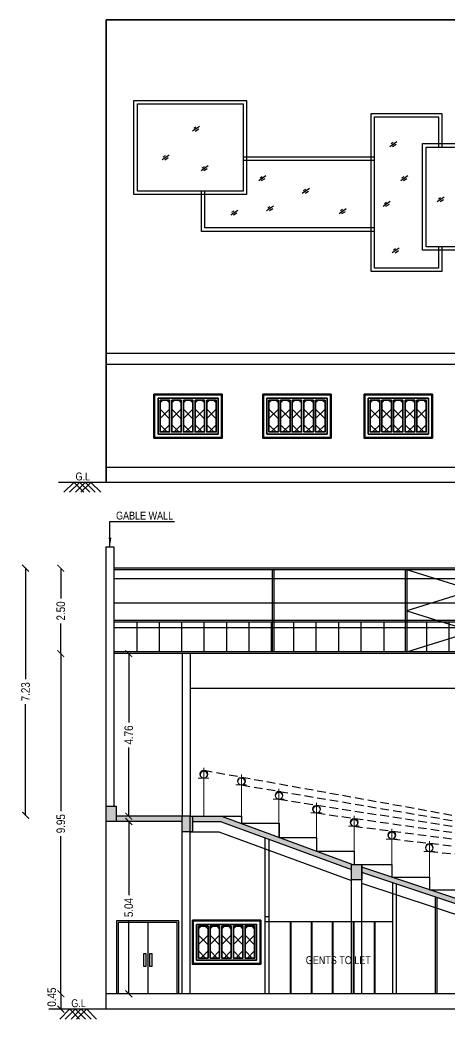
# Model space of a CAD drawing. Header units: metres. Extents: x 484 to 18344, y 10 to 2071.
# Drawn here: x 1568.04 to 1580.59, y 73.87 to 103.1 of the extents above; entities that cross this region are included whole.
import ezdxf

# ---------------------------------------------------------------- set-up
doc = ezdxf.new("R2010")
doc.units = ezdxf.units.M
doc.header["$MEASUREMENT"] = 0
doc.linetypes.add('DASHED2', pattern=[0.375, 0.25, -0.125])
doc.linetypes.add('HIDDEN', pattern=[0.375, 0.25, -0.125])
doc.layers.add('0 @ 1 (2)', color=7, linetype='Continuous')
doc.layers.add('Era - seat head', color=2, linetype='Continuous')
doc.styles.add('2', font='swissc.ttf', dxfattribs={"height": 0.23})
doc.styles.add('CODE', font='swissc.ttf', dxfattribs={"height": 0.25})
doc.styles.get("Standard").update_dxf_attribs({"font": 'swissc.ttf', "height": 0.23})
doc.dimstyles.new('OUTER', dxfattribs={"dimscale": 0, "dimtxt": 0.3, "dimasz": 0.18, "dimexe": 0.18, "dimexo": 0.0625, "dimgap": 0.09, "dimtad": 0, "dimzin": 0, "dimdsep": 46, "dimtxsty": 'CODE', "dimcen": 0.09, "dimse1": 1, "dimse2": 1, "dimclrd": 8, "dimclrt": 1, "dimadec": 0, "dimazin": 0, "dimtfac": 1, "dimtofl": 0, "dimtmove": 0, "dimatfit": 3, "dimfxl": 0, "dimtolj": 1, "dimtzin": 0, "dimarcsym": 0})
doc.dimstyles.get("Standard").update_dxf_attribs({"dimtxt": 1, "dimasz": 0.18, "dimexe": 0.18, "dimexo": 0.0625, "dimgap": 0.09, "dimtad": 0, "dimtih": 1, "dimtoh": 1, "dimdec": 4, "dimzin": 0, "dimdsep": 46, "dimtxsty": 'Standard', "dimcen": 0.09, "dimadec": 0, "dimazin": 0, "dimtfac": 1, "dimtdec": 4, "dimtofl": 0, "dimtmove": 0, "dimatfit": 3, "dimfxl": 0, "dimtolj": 1, "dimtzin": 0, "dimarcsym": 0})

# ---------------------------------------------------------------- blocks, each defined once
blk = doc.blocks.new('hghg')
at = {"layer": 'Era - seat head', "color": 1, "lineweight": 15}
for p, q in [((-458.409, -3945.065), (-458.409, -3944.764)), ((-458.557, -3945.065), (-458.243, -3945.065)), ((-458.409, -3946.183), (-458.409, -3945.065))]:
    blk.add_line(p, q, dxfattribs=at)
for centre, radius in [((-458.409, -3944.95), 0.115), ((-458.409, -3944.965), 0.1)]:
    blk.add_circle(centre, radius, dxfattribs=at)
blk = doc.blocks.new('_ArchTick')
at = {"const_width": 0.15}
blk.add_lwpolyline([(-0.5, -0.5), (0.5, 0.5)], dxfattribs=at)
blk = doc.blocks.new('*D208')
at = {"color": 0, "lineweight": -2}
for p, q in [((1569.235, 87.063), (1569.235, 86.177)), ((1569.235, 84.563), (1569.235, 85.449))]:
    blk.add_line(p, q, dxfattribs=at)
at = {"color": 0, "lineweight": -2, "xscale": 0.2, "yscale": 0.2, "zscale": 0.2}
for p, rotation in [((1569.235, 87.063), 90), ((1569.235, 84.563), 270)]:
    blk.add_blockref('_ArchTick', p, dxfattribs=dict(at, rotation=rotation))
at = {"color": 0, "lineweight": -2, "insert": (1569.235, 85.813), "char_height": 0.25, "attachment_point": 5, "rotation": 90, "style": 'CODE'}
blk.add_mtext('\\A1;2.50', dxfattribs=at)
blk = doc.blocks.new('*D209')
at = {"color": 0, "lineweight": -2}
for p, q in [((1569.235, 84.563), (1569.235, 79.953)), ((1569.235, 74.613), (1569.235, 79.223))]:
    blk.add_line(p, q, dxfattribs=at)
at = {"color": 0, "lineweight": -2, "xscale": 0.2, "yscale": 0.2, "zscale": 0.2}
for p, rotation in [((1569.235, 84.563), 90), ((1569.235, 74.613), 270)]:
    blk.add_blockref('_ArchTick', p, dxfattribs=dict(at, rotation=rotation))
at = {"color": 0, "lineweight": -2, "insert": (1569.235, 79.588), "char_height": 0.25, "attachment_point": 5, "rotation": 90, "style": 'CODE'}
blk.add_mtext('\\A1;9.95', dxfattribs=at)
blk = doc.blocks.new('*D210')
at = {"color": 0, "lineweight": -2}
blk.add_line((1569.235, 74.613), (1569.235, 74.163), dxfattribs=at)
at = {"color": 0, "lineweight": -2, "xscale": 0.2, "yscale": 0.2, "zscale": 0.2}
for p, rotation in [((1569.235, 74.613), 90), ((1569.235, 74.163), 270)]:
    blk.add_blockref('_ArchTick', p, dxfattribs=dict(at, rotation=rotation))
at = {"color": 0, "lineweight": -2, "insert": (1568.971, 74.514), "char_height": 0.25, "attachment_point": 5, "rotation": 90, "style": 'CODE'}
blk.add_mtext('\\A1;0.45', dxfattribs=at)
blk = doc.blocks.new('*D211')
at = {"color": 0, "lineweight": -2}
for p, q in [((1568.204, 87.063), (1568.204, 83.814)), ((1568.204, 79.835), (1568.204, 83.085))]:
    blk.add_line(p, q, dxfattribs=at)
at = {"color": 0, "lineweight": -2, "xscale": 0.2, "yscale": 0.2, "zscale": 0.2}
for p, rotation in [((1568.204, 87.063), 90), ((1568.204, 79.835), 270)]:
    blk.add_blockref('_ArchTick', p, dxfattribs=dict(at, rotation=rotation))
at = {"color": 0, "lineweight": -2, "insert": (1568.204, 83.449), "char_height": 0.25, "attachment_point": 5, "rotation": 90, "style": 'CODE'}
blk.add_mtext('\\A1;7.23', dxfattribs=at)
blk = doc.blocks.new('*D212')
at = {"color": 0, "lineweight": -2}
for p, q in [((1571.224, 79.655), (1571.224, 77.499)), ((1571.224, 74.613), (1571.224, 76.769))]:
    blk.add_line(p, q, dxfattribs=at)
at = {"color": 0, "lineweight": -2, "xscale": 0.2, "yscale": 0.2, "zscale": 0.2}
for p, rotation in [((1571.224, 79.655), 90), ((1571.224, 74.613), 270)]:
    blk.add_blockref('_ArchTick', p, dxfattribs=dict(at, rotation=rotation))
at = {"color": 0, "insert": (1571.224, 77.134), "char_height": 0.25, "attachment_point": 5, "rotation": 90, "style": 'CODE'}
blk.add_mtext('\\A1;5.04', dxfattribs=at)
blk = doc.blocks.new('*D213')
at = {"color": 0, "lineweight": -2}
for p, q in [((1571.224, 84.563), (1571.224, 82.552)), ((1571.224, 79.805), (1571.224, 81.816))]:
    blk.add_line(p, q, dxfattribs=at)
at = {"color": 0, "lineweight": -2, "xscale": 0.2, "yscale": 0.2, "zscale": 0.2}
for p, rotation in [((1571.224, 84.563), 90), ((1571.224, 79.805), 270)]:
    blk.add_blockref('_ArchTick', p, dxfattribs=dict(at, rotation=rotation))
at = {"color": 0, "insert": (1571.224, 82.184), "char_height": 0.25, "attachment_point": 5, "rotation": 90, "style": 'CODE'}
blk.add_mtext('\\A1;4.76', dxfattribs=at)

msp = doc.modelspace()

# ---------------------------------------------------------------- hatches: boundary and pattern name
at = {"lineweight": -2}
h = msp.add_hatch(dxfattribs=at)
h.set_pattern_fill('ANSI37', color=256, scale=2.6)
h.set_pattern_definition([(45, (-14832.22758, -2084.94967), (-0.229809704, 0.229809704), []), (135, (-14832.22758, -2084.94967), (-0.229809704, -0.229809704), [])])
h.paths.add_polyline_path([(1572.41912, 91.97859), (1572.14134, 91.97859), (1572.14134, 91.04866), (1572.41912, 91.04866)])
h = msp.add_hatch(dxfattribs=at)
h.set_pattern_fill('ANSI37', color=256, scale=2.6)
h.set_pattern_definition([(45, (-14831.88693, -2084.94967), (-0.229809704, 0.229809704), []), (135, (-14831.88693, -2084.94967), (-0.229809704, -0.229809704), [])])
h.paths.add_polyline_path([(1572.75977, 91.97859), (1572.48199, 91.97859), (1572.48199, 91.04866), (1572.75977, 91.04866)])
h = msp.add_hatch(dxfattribs=at)
h.set_pattern_fill('ANSI37', color=256, scale=2.6)
h.set_pattern_definition([(45, (-14831.5484, -2084.94967), (-0.229809704, 0.229809704), []), (135, (-14831.5484, -2084.94967), (-0.229809704, -0.229809704), [])])
h.paths.add_polyline_path([(1573.0983, 91.97859), (1572.82052, 91.97859), (1572.82052, 91.04866), (1573.0983, 91.04866)])
h = msp.add_hatch(dxfattribs=at)
h.set_pattern_fill('ANSI37', color=256, scale=2.6)
h.set_pattern_definition([(45, (-14831.2037, -2084.94967), (-0.229809704, 0.229809704), []), (135, (-14831.2037, -2084.94967), (-0.229809704, -0.229809704), [])])
h.paths.add_polyline_path([(1573.44301, 91.97859), (1573.16523, 91.97859), (1573.16523, 91.04866), (1573.44301, 91.04866)])
h = msp.add_hatch(dxfattribs=at)
h.set_pattern_fill('ANSI37', color=256, scale=2.6)
h.set_pattern_definition([(45, (-14830.8651, -2084.94967), (-0.229809704, 0.229809704), []), (135, (-14830.8651, -2084.94967), (-0.229809704, -0.229809704), [])])
h.paths.add_polyline_path([(1573.7816, 91.97859), (1573.50382, 91.97859), (1573.50382, 91.04866), (1573.7816, 91.04866)])
h = msp.add_hatch(dxfattribs=at)
h.set_pattern_fill('ANSI37', color=256, scale=2.6)
h.set_pattern_definition([(45, (-14829.04412, -2084.94967), (-0.229809704, 0.229809704), []), (135, (-14829.04412, -2084.94967), (-0.229809704, -0.229809704), [])])
h.paths.add_polyline_path([(1575.60258, 91.97859), (1575.3248, 91.97859), (1575.3248, 91.04866), (1575.60258, 91.04866)])
h = msp.add_hatch(dxfattribs=at)
h.set_pattern_fill('ANSI37', color=256, scale=2.6)
h.set_pattern_definition([(45, (-14828.70347, -2084.94967), (-0.229809704, 0.229809704), []), (135, (-14828.70347, -2084.94967), (-0.229809704, -0.229809704), [])])
h.paths.add_polyline_path([(1575.94323, 91.97859), (1575.66545, 91.97859), (1575.66545, 91.04866), (1575.94323, 91.04866)])
h = msp.add_hatch(dxfattribs=at)
h.set_pattern_fill('ANSI37', color=256, scale=2.6)
h.set_pattern_definition([(45, (-14828.36494, -2084.94967), (-0.229809704, 0.229809704), []), (135, (-14828.36494, -2084.94967), (-0.229809704, -0.229809704), [])])
h.paths.add_polyline_path([(1576.28176, 91.97859), (1576.00398, 91.97859), (1576.00398, 91.04866), (1576.28176, 91.04866)])
h = msp.add_hatch(dxfattribs=at)
h.set_pattern_fill('ANSI37', color=256, scale=2.6)
h.set_pattern_definition([(45, (-14828.02024, -2084.94967), (-0.229809704, 0.229809704), []), (135, (-14828.02024, -2084.94967), (-0.229809704, -0.229809704), [])])
h.paths.add_polyline_path([(1576.62646, 91.97859), (1576.34868, 91.97859), (1576.34868, 91.04866), (1576.62646, 91.04866)])
h = msp.add_hatch(dxfattribs=at)
h.set_pattern_fill('ANSI37', color=256, scale=2.6)
h.set_pattern_definition([(45, (-14827.68165, -2084.94967), (-0.229809704, 0.229809704), []), (135, (-14827.68165, -2084.94967), (-0.229809704, -0.229809704), [])])
h.paths.add_polyline_path([(1576.96505, 91.97859), (1576.68727, 91.97859), (1576.68727, 91.04866), (1576.96505, 91.04866)])
h = msp.add_hatch(dxfattribs=at)
h.set_pattern_fill('ANSI37', color=256, scale=2.6)
h.set_pattern_definition([(45, (-14826.07965, -2084.94967), (-0.229809704, 0.229809704), []), (135, (-14826.07965, -2084.94967), (-0.229809704, -0.229809704), [])])
h.paths.add_polyline_path([(1578.56705, 91.97859), (1578.28927, 91.97859), (1578.28927, 91.04866), (1578.56705, 91.04866)])
h = msp.add_hatch(dxfattribs=at)
h.set_pattern_fill('ANSI37', color=256, scale=2.6)
h.set_pattern_definition([(45, (-14825.739, -2084.94967), (-0.229809704, 0.229809704), []), (135, (-14825.739, -2084.94967), (-0.229809704, -0.229809704), [])])
h.paths.add_polyline_path([(1578.90769, 91.97859), (1578.62991, 91.97859), (1578.62991, 91.04866), (1578.90769, 91.04866)])
h = msp.add_hatch(dxfattribs=at)
h.set_pattern_fill('ANSI37', color=256, scale=2.6)
h.set_pattern_definition([(45, (-14825.40047, -2084.94967), (-0.229809704, 0.229809704), []), (135, (-14825.40047, -2084.94967), (-0.229809704, -0.229809704), [])])
h.paths.add_polyline_path([(1579.24623, 91.97859), (1578.96845, 91.97859), (1578.96845, 91.04866), (1579.24623, 91.04866)])
h = msp.add_hatch(dxfattribs=at)
h.set_pattern_fill('ANSI37', color=256, scale=2.6)
h.set_pattern_definition([(45, (-14825.05577, -2084.94967), (-0.229809704, 0.229809704), []), (135, (-14825.05577, -2084.94967), (-0.229809704, -0.229809704), [])])
h.paths.add_polyline_path([(1579.59093, 91.97859), (1579.31315, 91.97859), (1579.31315, 91.04866), (1579.59093, 91.04866)])
h = msp.add_hatch(dxfattribs=at)
h.set_pattern_fill('ANSI37', color=256, scale=2.6)
h.set_pattern_definition([(45, (-14824.71718, -2084.94967), (-0.229809704, 0.229809704), []), (135, (-14824.71718, -2084.94967), (-0.229809704, -0.229809704), [])])
h.paths.add_polyline_path([(1579.92952, 91.97859), (1579.65174, 91.97859), (1579.65174, 91.04866), (1579.92952, 91.04866)])
h = msp.add_hatch(color=256)
h.paths.add_polyline_path([(1570.85888, 79.80461), (1572.78888, 79.80461), (1572.78888, 79.65461), (1570.85888, 79.65461)])
h.paths.add_polyline_path([(1570.55888, 80.10461), (1570.85888, 80.10461), (1570.85888, 79.65461), (1570.55888, 79.65461)])
h = msp.add_hatch(color=256)
h.paths.add_polyline_path([(1582.97145, 76.61309), (1582.97145, 76.76531), (1587.61888, 75.96306), (1587.63899, 75.96306), (1587.63899, 75.80737)])
h.paths.add_polyline_path([(1582.67145, 76.77719), (1582.97145, 76.77719), (1582.97145, 76.32719), (1582.67145, 76.32719)])
h.paths.add_polyline_path([(1578.03892, 78.15661), (1578.03892, 78.31465), (1582.67145, 76.77719), (1582.67145, 76.61914)])
h.paths.add_polyline_path([(1577.73892, 78.39501), (1578.03892, 78.39501), (1578.03892, 77.94501), (1577.73892, 77.94501)])
h.paths.add_polyline_path([(1573.90696, 79.65461), (1573.08888, 79.65461), (1573.08888, 79.80461), (1573.9336, 79.80461), (1577.77813, 78.39501), (1577.73892, 78.39501), (1577.73892, 78.24962)])
h.paths.add_polyline_path([(1572.78888, 79.80461), (1573.01888, 79.80461), (1573.08888, 79.80461), (1573.08888, 79.35461), (1572.78888, 79.35461)])
h = msp.add_hatch(dxfattribs=at)
h.set_pattern_fill('ANSI37', color=256, scale=2.6)
h.set_pattern_definition([(45, (-14831.10513, -2100.34016), (-0.229809704, 0.229809704), []), (135, (-14831.10513, -2100.34016), (-0.229809704, -0.229809704), [])])
h.paths.add_polyline_path([(1573.54157, 76.5881), (1573.26379, 76.5881), (1573.26379, 75.65817), (1573.54157, 75.65817)])
h = msp.add_hatch(dxfattribs=at)
h.set_pattern_fill('ANSI37', color=256, scale=2.6)
h.set_pattern_definition([(45, (-14830.7645, -2100.34016), (-0.229809704, 0.229809704), []), (135, (-14830.7645, -2100.34016), (-0.229809704, -0.229809704), [])])
h.paths.add_polyline_path([(1573.88221, 76.5881), (1573.60443, 76.5881), (1573.60443, 75.65817), (1573.88221, 75.65817)])
h = msp.add_hatch(dxfattribs=at)
h.set_pattern_fill('ANSI37', color=256, scale=2.6)
h.set_pattern_definition([(45, (-14830.42595, -2100.34016), (-0.229809704, 0.229809704), []), (135, (-14830.42595, -2100.34016), (-0.229809704, -0.229809704), [])])
h.paths.add_polyline_path([(1574.22075, 76.5881), (1573.94297, 76.5881), (1573.94297, 75.65817), (1574.22075, 75.65817)])
h = msp.add_hatch(dxfattribs=at)
h.set_pattern_fill('ANSI37', color=256, scale=2.6)
h.set_pattern_definition([(45, (-14830.08125, -2100.34016), (-0.229809704, 0.229809704), []), (135, (-14830.08125, -2100.34016), (-0.229809704, -0.229809704), [])])
h.paths.add_polyline_path([(1574.56545, 76.5881), (1574.28767, 76.5881), (1574.28767, 75.65817), (1574.56545, 75.65817)])
h = msp.add_hatch(dxfattribs=at)
h.set_pattern_fill('ANSI37', color=256, scale=2.6)
h.set_pattern_definition([(45, (-14829.74266, -2100.34016), (-0.229809704, 0.229809704), []), (135, (-14829.74266, -2100.34016), (-0.229809704, -0.229809704), [])])
h.paths.add_polyline_path([(1574.90404, 76.5881), (1574.62626, 76.5881), (1574.62626, 75.65817), (1574.90404, 75.65817)])

# ---------------------------------------------------------------- linework, layer by layer
at = {"linetype": 'Continuous'}
for p, q in [((1570.55888, 103.10256, -0.00067), (1570.55888, 89.57355)), ((1595.68862, 103.10256, -0.00067), (1570.55888, 103.10256, -0.00067)), ((1570.55888, 90.02355), (1595.68862, 90.02355)), ((1573.01888, 79.80461), (1570.85888, 79.80461)), ((1572.78888, 79.65461), (1570.55888, 79.65461))]:
    msp.add_line(p, q, dxfattribs=at)
at = {"linetype": 'HIDDEN'}
for p, q in [((1573.08968, 99.85609), (1573.33447, 100.0256)), ((1573.12437, 99.93699), (1573.18798, 99.97552)), ((1573.17064, 99.85417), (1573.27087, 99.9158)), ((1578.86244, 99.40556), (1579.10724, 99.57506)), ((1578.89714, 99.48646), (1578.96075, 99.52498)), ((1578.9434, 99.40363), (1579.04364, 99.46527)), ((1572.1968, 99.01686), (1572.4416, 99.18636)), ((1572.23149, 99.09776), (1572.2951, 99.13628)), ((1572.27776, 99.01493), (1572.37799, 99.07657)), ((1573.33721, 98.69883), (1573.58201, 98.86834)), ((1573.3719, 98.77973), (1573.43551, 98.81826)), ((1573.41817, 98.6969), (1573.5184, 98.75854)), ((1575.02987, 98.40699), (1575.27467, 98.5765)), ((1575.06457, 98.48789), (1575.12818, 98.52642)), ((1579.1807, 98.40731), (1579.4255, 98.57681)), ((1579.21539, 98.48821), (1579.279, 98.52673)), ((1575.11083, 98.40507), (1575.21107, 98.4667)), ((1579.26166, 98.40538), (1579.36189, 98.46702)), ((1576.3015, 98.03528), (1576.5463, 98.20478)), ((1576.3362, 98.11618), (1576.39981, 98.1547)), ((1576.38246, 98.03335), (1576.4827, 98.09499)), ((1580.25038, 97.78892), (1580.49518, 97.95843)), ((1575.25699, 97.52751), (1575.50179, 97.69701)), ((1575.29169, 97.60841), (1575.3553, 97.64693)), ((1578.66796, 97.65641), (1578.91276, 97.82592)), ((1578.70265, 97.73731), (1578.76626, 97.77584)), ((1578.74892, 97.65449), (1578.84915, 97.71612)), ((1580.28508, 97.86982), (1580.34869, 97.90835)), ((1580.33135, 97.787), (1580.43158, 97.84863)), ((1574.20653, 97.39984), (1574.45133, 97.56934)), ((1574.24122, 97.48074), (1574.30484, 97.51926)), ((1574.28749, 97.39791), (1574.38772, 97.45955)), ((1575.33796, 97.52558), (1575.43819, 97.58722)), ((1577.38002, 97.4434), (1577.62482, 97.6129)), ((1577.41472, 97.5243), (1577.47833, 97.56282)), ((1577.46099, 97.44147), (1577.56122, 97.50311)), ((1578.93317, 96.29597), (1579.17796, 96.46547)), ((1578.96786, 96.37687), (1579.03147, 96.41539)), ((1579.01413, 96.29404), (1579.11436, 96.35568))]:
    msp.add_line(p, q, dxfattribs=at)
for p, q in [((1597.08385, 89.57355), (1569.16836, 89.57355)), ((1570.55888, 74.16306, -0.00162), (1570.55888, 87.69184, 0.04721)), ((1570.55888, 87.69184, -0.00067), (1570.78888, 87.69184, -0.00067)), ((1570.78888, 87.69184, 0.04721), (1570.78888, 80.10461)), ((1594.85402, 87.06306), (1570.78888, 87.06306)), ((1594.85402, 87.01195), (1570.78888, 87.01195)), ((1575.41534, 87.01195), (1575.41534, 84.61417)), ((1575.46645, 87.01195), (1575.46645, 84.61417)), ((1579.30831, 87.01195), (1579.30831, 84.61417)), ((1579.35942, 87.01195), (1579.35942, 84.61417)), ((1570.78888, 86.76084), (1594.85402, 86.76084)), ((1570.78888, 86.04528), (1594.85402, 86.04528)), ((1594.85402, 85.53417), (1570.78888, 85.53417)), ((1594.85402, 85.48306), (1570.78888, 85.48306)), ((1571.45938, 85.48306), (1571.45938, 84.61417)), ((1572.11435, 85.48306), (1572.11435, 84.61417)), ((1572.76932, 85.48306), (1572.76932, 84.61417)), ((1573.42429, 85.48306), (1573.42429, 84.61417)), ((1574.07926, 85.48306), (1574.07926, 84.61417)), ((1574.73423, 85.48306), (1574.73423, 84.61417)), ((1575.3892, 85.48306), (1575.3892, 84.61417)), ((1576.04417, 85.48306), (1576.04417, 84.61417)), ((1576.69914, 85.48306), (1576.69914, 84.61417)), ((1577.36243, 85.48306), (1577.36243, 84.61417)), ((1578.0174, 85.48306), (1578.0174, 84.61417)), ((1578.68903, 85.48306), (1578.68903, 84.61417)), ((1579.93713, 85.48306, -0.00039), (1579.93713, 84.61417, -0.00039)), ((1580.5921, 85.48306, -0.00039), (1580.5921, 84.61417, -0.00039)), ((1570.78888, 85.32973), (1594.85402, 85.32973)), ((1594.85402, 84.61417), (1570.78888, 84.61417)), ((1594.85402, 84.56306), (1570.78888, 84.56306)), ((1572.78888, 84.56306), (1572.78888, 79.80461)), ((1573.01888, 84.56306), (1573.01888, 79.80461)), ((1573.01888, 83.55461), (1594.85402, 83.55461)), ((1573.01888, 74.61306), (1573.01888, 79.80461)), ((1573.9336, 79.80461), (1577.77813, 78.39501)), ((1573.08888, 79.65461), (1573.90696, 79.65461)), ((1573.90696, 79.65461), (1577.73892, 78.24962)), ((1572.78888, 74.61306), (1572.78888, 79.35461)), ((1573.01888, 79.35461), (1573.8537, 79.35461)), ((1573.8537, 79.35461), (1577.73892, 77.93009)), ((1577.73892, 74.61306), (1577.73892, 78.39501)), ((1578.03892, 74.61306), (1578.03892, 78.39501)), ((1582.67145, 76.77719), (1578.03892, 78.31465)), ((1582.67145, 76.61914), (1578.03892, 78.15661)), ((1582.67145, 76.30305), (1578.03892, 77.84052))]:
    msp.add_line(p, q)
at = {"lineweight": 30}
for p, q in [((1569.61562, 89.57355), (1569.32755, 89.28426)), ((1569.77834, 89.57355), (1569.49028, 89.28426)), ((1569.6224, 89.57355), (1569.91046, 89.28426)), ((1569.65978, 89.28426), (1569.94785, 89.57355)), ((1569.7919, 89.57355), (1570.07997, 89.28426)), ((1570.11057, 89.57355), (1569.8225, 89.28426)), ((1569.95462, 89.57355), (1570.24269, 89.28426)), ((1570.11735, 89.57355), (1570.40541, 89.28426)), ((1569.49125, 74.16306), (1569.20318, 73.87377)), ((1569.65397, 74.16306), (1569.3659, 73.87377)), ((1569.49803, 74.16306), (1569.78609, 73.87377)), ((1569.53541, 73.87377), (1569.82347, 74.16306)), ((1569.66753, 74.16306), (1569.9556, 73.87377)), ((1569.9862, 74.16306), (1569.69813, 73.87377)), ((1569.83025, 74.16306), (1570.11832, 73.87377)), ((1569.99298, 74.16306), (1570.28104, 73.87377))]:
    msp.add_line(p, q, dxfattribs=at)
at = {"linetype": 'DASHED2'}
for p in [(1573.41888, 81.15261), (1574.51888, 80.72205), (1575.61888, 80.3047), (1576.71888, 79.90138), (1577.81888, 79.51301), (1578.91888, 79.14061), (1580.01888, 78.77553)]:
    msp.add_line(p, (1593.85564, 77.46306), dxfattribs=at)
at = {"ltscale": 0.5}
for p, q in [((1575.21888, 74.61306), (1575.21888, 79.1736)), ((1575.33388, 74.61306), (1575.33388, 79.13143)), ((1578.94666, 74.61306), (1578.94666, 77.85534)), ((1579.06166, 74.61306), (1579.06166, 77.81717)), ((1575.33388, 76.86306), (1575.21888, 76.86306)), ((1575.33388, 76.71306), (1575.21888, 76.71306)), ((1594.85402, 74.61306), (1570.55888, 74.61306)), ((1596.1713, 74.16306), (1568.88317, 74.16306))]:
    msp.add_line(p, q, dxfattribs=at)
at = {"lineweight": -2}
for p, q in [((1580.185, 77.44436), (1580.185, 74.61306)), ((1580.235, 77.42776), (1580.235, 74.61306)), ((1571.77638, 76.69306), (1571.77638, 74.61306)), ((1578.94666, 76.71306), (1575.33388, 76.71306)), ((1575.94721, 76.71306), (1575.94721, 74.61306)), ((1575.96563, 76.71306), (1575.96563, 74.61306)), ((1576.56055, 76.71306), (1576.56055, 74.61306)), ((1576.57896, 76.71306), (1576.57896, 74.61306)), ((1577.17388, 76.71306), (1577.17388, 74.61306)), ((1577.19229, 76.71306), (1577.19229, 74.61306)), ((1577.78721, 76.71306), (1577.78721, 74.61306)), ((1577.80563, 76.71306), (1577.80563, 74.61306)), ((1578.40055, 76.71306), (1578.40055, 74.61306)), ((1578.41896, 76.71306), (1578.41896, 74.61306))]:
    msp.add_line(p, q, dxfattribs=at)
for points in [[(1570.55888, 89.57355), (1570.55888, 103.10256), (1595.68862, 103.10256), (1595.68862, 89.57355)], [(1572.68888, 74.61306), (1572.68888, 76.74306), (1570.86388, 76.74306), (1570.86388, 74.61306)], [(1572.63888, 74.61306), (1572.63888, 76.69306), (1570.91388, 76.69306), (1570.91388, 74.61306)]]:
    msp.add_lwpolyline(points, dxfattribs=at)
at = {"linetype": 'Continuous'}
for points in [[(1571.37432, 100.74845), (1574.66906, 100.74845), (1574.66906, 97.99508), (1571.37432, 97.99508)], [(1571.47432, 100.64845), (1574.56906, 100.64845), (1574.56906, 98.09508), (1571.47432, 98.09508)], [(1588.62862, 93.02355), (1570.55888, 93.02355), (1570.55888, 93.35274), (1588.62862, 93.35274)]]:
    msp.add_lwpolyline(points, close=True, dxfattribs=at)
for points in [[(1580.38702, 96.46936), (1580.38702, 95.74442), (1578.31088, 95.74442), (1578.31088, 100.37104), (1580.38702, 100.37104), (1580.38702, 99.38571)], [(1580.28702, 96.46936), (1580.28702, 95.84442), (1578.41088, 95.84442), (1578.41088, 100.27104), (1580.28702, 100.27104), (1580.28702, 99.38571)], [(1582.13711, 96.36936), (1579.82221, 96.36936), (1579.82221, 99.48571), (1583.59209, 99.48571), (1583.59209, 97.14637)], [(1582.13711, 96.46936), (1579.92221, 96.46936), (1579.92221, 99.38571), (1583.49209, 99.38571), (1583.49209, 97.14637)], [(1574.56906, 99.10046), (1578.41088, 99.10046)], [(1574.56906, 99.00046), (1578.41088, 99.00046)], [(1578.41088, 96.91676), (1573.34926, 96.91676), (1573.34926, 98.09508)], [(1578.41088, 97.01676), (1573.44926, 97.01676), (1573.44926, 98.09508)]]:
    msp.add_lwpolyline(points, dxfattribs=at)
at = {"lineweight": 35, "elevation": 0}
for points in [[(1571.96062, 92.15355), (1573.96062, 92.15355), (1573.96062, 90.86861), (1571.96062, 90.86861)], [(1571.98062, 92.13355), (1573.94062, 92.13355), (1573.94062, 90.88861), (1571.98062, 90.88861)], [(1575.14408, 92.15355), (1577.14408, 92.15355), (1577.14408, 90.86861), (1575.14408, 90.86861)], [(1575.16408, 92.13355), (1577.12408, 92.13355), (1577.12408, 90.88861), (1575.16408, 90.88861)], [(1578.10855, 92.15355), (1580.10855, 92.15355), (1580.10855, 90.86861), (1578.10855, 90.86861)], [(1578.12855, 92.13355), (1580.08855, 92.13355), (1580.08855, 90.88861), (1578.12855, 90.88861)], [(1572.08062, 92.03355), (1573.84062, 92.03355), (1573.84062, 90.98861), (1572.08062, 90.98861)], [(1572.14134, 91.97859), (1572.41912, 91.97859), (1572.41912, 91.04866), (1572.14134, 91.04866)], [(1572.48199, 91.97859), (1572.75977, 91.97859), (1572.75977, 91.04866), (1572.48199, 91.04866)], [(1572.82052, 91.97859), (1573.0983, 91.97859), (1573.0983, 91.04866), (1572.82052, 91.04866)], [(1573.16523, 91.97859), (1573.44301, 91.97859), (1573.44301, 91.04866), (1573.16523, 91.04866)], [(1573.50382, 91.97859), (1573.7816, 91.97859), (1573.7816, 91.04866), (1573.50382, 91.04866)], [(1575.26408, 92.03355), (1577.02408, 92.03355), (1577.02408, 90.98861), (1575.26408, 90.98861)], [(1575.3248, 91.97859), (1575.60258, 91.97859), (1575.60258, 91.04866), (1575.3248, 91.04866)], [(1575.66545, 91.97859), (1575.94323, 91.97859), (1575.94323, 91.04866), (1575.66545, 91.04866)], [(1576.00398, 91.97859), (1576.28176, 91.97859), (1576.28176, 91.04866), (1576.00398, 91.04866)], [(1576.34868, 91.97859), (1576.62646, 91.97859), (1576.62646, 91.04866), (1576.34868, 91.04866)], [(1576.68727, 91.97859), (1576.96505, 91.97859), (1576.96505, 91.04866), (1576.68727, 91.04866)], [(1578.22855, 92.03355), (1579.98855, 92.03355), (1579.98855, 90.98861), (1578.22855, 90.98861)], [(1578.28927, 91.97859), (1578.56705, 91.97859), (1578.56705, 91.04866), (1578.28927, 91.04866)], [(1578.62991, 91.97859), (1578.90769, 91.97859), (1578.90769, 91.04866), (1578.62991, 91.04866)], [(1578.96845, 91.97859), (1579.24623, 91.97859), (1579.24623, 91.04866), (1578.96845, 91.04866)], [(1579.31315, 91.97859), (1579.59093, 91.97859), (1579.59093, 91.04866), (1579.31315, 91.04866)], [(1579.65174, 91.97859), (1579.92952, 91.97859), (1579.92952, 91.04866), (1579.65174, 91.04866)]]:
    msp.add_lwpolyline(points, close=True, dxfattribs=at)
at = {"elevation": -0.00039}
for points in [[(1579.35942, 84.61417), (1583.20127, 85.81306), (1579.35942, 87.01195)], [(1583.20127, 87.01195), (1579.35942, 85.81306), (1583.20127, 84.61417)]]:
    msp.add_lwpolyline(points, dxfattribs=at)
for points in [[(1570.55888, 80.10461), (1570.85888, 80.10461), (1570.85888, 79.65461), (1570.55888, 79.65461), (1570.55888, 80.10461)], [(1573.01888, 79.80461), (1573.08888, 79.80461), (1573.08888, 79.35461), (1572.78888, 79.35461), (1572.78888, 79.80461)], [(1573.01888, 79.80461), (1574.51888, 79.80461), (1574.51888, 79.60405), (1575.61888, 79.60405), (1575.61888, 79.1867), (1576.71888, 79.1867), (1576.71888, 78.78338), (1577.81884, 78.78338), (1577.81884, 78.39501), (1578.91888, 78.39501), (1578.91888, 78.02261), (1580.01888, 78.02261), (1580.01888, 77.65753), (1581.11888, 77.65753)]]:
    msp.add_lwpolyline(points)
msp.add_lwpolyline([(1578.03892, 77.94501), (1577.73892, 77.94501), (1577.73892, 78.39501), (1578.03892, 78.39501)], close=True)
at = {"lineweight": 35}
for points in [[(1573.08307, 76.76306), (1575.08307, 76.76306), (1575.08307, 75.47812), (1573.08307, 75.47812)], [(1573.10307, 76.74306), (1575.06307, 76.74306), (1575.06307, 75.49812), (1573.10307, 75.49812)], [(1573.20307, 76.64306), (1574.96307, 76.64306), (1574.96307, 75.59812), (1573.20307, 75.59812)], [(1573.26379, 76.5881), (1573.54157, 76.5881), (1573.54157, 75.65817), (1573.26379, 75.65817)], [(1573.60443, 76.5881), (1573.88221, 76.5881), (1573.88221, 75.65817), (1573.60443, 75.65817)], [(1573.94297, 76.5881), (1574.22075, 76.5881), (1574.22075, 75.65817), (1573.94297, 75.65817)], [(1574.28767, 76.5881), (1574.56545, 76.5881), (1574.56545, 75.65817), (1574.28767, 75.65817)], [(1574.62626, 76.5881), (1574.90404, 76.5881), (1574.90404, 75.65817), (1574.62626, 75.65817)]]:
    msp.add_lwpolyline(points, close=True, dxfattribs=at)
at = {"lineweight": -2}
for points in [[(1571.66538, 75.78778), (1571.72268, 75.78778), (1571.72268, 75.40988), (1571.66538, 75.40988)], [(1571.84111, 75.78778), (1571.89841, 75.78778), (1571.89841, 75.40988), (1571.84111, 75.40988)]]:
    msp.add_lwpolyline(points, close=True, dxfattribs=at)

# ---------------------------------------------------------------- block references
at = {"xscale": -1}
for p in [(1115.00982, 4025.98757), (1116.10982, 4025.787), (1117.20982, 4025.36966), (1118.30982, 4024.96634), (1119.40977, 4024.57796), (1120.50982, 4024.20556), (1121.60982, 4023.84049)]:
    msp.add_blockref('hghg', p, dxfattribs=at)

# ---------------------------------------------------------------- texts
at = {"lineweight": 30, "char_height": 0.23, "attachment_point": 1, "style": '2'}
for s, width, insert in [('{\\W0.914322; }G.L', 0.5192338, (1569.59845, 89.86199)), ('{\\W9.339451; }GABLE WALL', 2.9873477, (1570.16707, 88.71698, -0.00067)), ('{\\W2.439381; }GENTS TOILET ', 2.0883955, (1576.22377, 75.71112)), ('{\\W0.914322; }G.L', 0.5192338, (1569.47408, 74.4515))]:
    msp.add_mtext_dynamic_manual_height_columns(s, width=width, gutter_width=1.15, heights=[0], dxfattribs=dict(at, insert=insert))

# ---------------------------------------------------------------- dimensions: what is measured, and where the dimension line sits
at = {"layer": '0 @ 1 (2)', "lineweight": -2}
for base, p1, p2, override, picture, middle in [((1568.20407, 87.06306), (1573.43014, 79.83531), (1573.43014, 87.06306), {"dimscale": 1, "dimtxt": 0.25, "dimasz": 0.2, "dimblk": 'ArchTick', "dimclrd": 0, "dimclrt": 0, "dimtix": 0, "dimtofl": 0, "dimtmove": 0, "dimatfit": 3, "dimfxl": 0.18}, '*D211', (1568.20407, 83.44919)), ((1569.23482, 84.56306), (1571.75768, 87.06306), (1571.75768, 84.56306), {"dimscale": 1, "dimtxt": 0.25, "dimasz": 0.2, "dimblk": 'ArchTick', "dimclrd": 0, "dimclrt": 0, "dimtix": 0, "dimtofl": 0, "dimtmove": 0, "dimatfit": 3, "dimfxl": 0.18}, '*D208', (1569.23482, 85.81306)), ((1569.23482, 74.61306), (1571.75768, 84.56306), (1571.48021, 74.61306), {"dimscale": 1, "dimtxt": 0.25, "dimasz": 0.2, "dimblk": 'ArchTick', "dimclrd": 0, "dimclrt": 0, "dimtix": 0, "dimtofl": 0, "dimtmove": 1, "dimatfit": 3, "dimfxl": 0.18}, '*D209', (1569.23482, 79.58806))]:
    dim = msp.add_linear_dim(base=base, p1=p1, p2=p2, angle=90, dimstyle='OUTER', override=override, dxfattribs=at)
    dim.commit()
    dim.dimension.update_dxf_attribs({"geometry": picture, "text_midpoint": middle})
at = {"layer": '0 @ 1 (2)'}
for p1, p2, picture, middle in [((1571.22416, 79.80461), (1571.22416, 84.56306), '*D213', (1571.22416, 82.18384)), ((1571.22416, 74.61306), (1571.22416, 79.65461), '*D212', (1571.22416, 77.13384))]:
    dim = msp.add_aligned_dim(p1=p1, p2=p2, distance=0, dimstyle='OUTER', override={"dimscale": 1, "dimtxt": 0.25, "dimasz": 0.2, "dimblk": 'ArchTick', "dimclrd": 0, "dimclrt": 0, "dimtix": 0, "dimtofl": 0, "dimtmove": 0, "dimatfit": 3, "dimfxl": 0.18}, dxfattribs=at)
    dim.commit()
    dim.dimension.update_dxf_attribs({"geometry": picture, "text_midpoint": middle})
at = {"layer": '0 @ 1 (2)', "lineweight": -2}
dim = msp.add_linear_dim(base=(1569.23482, 74.16306), p1=(1571.48021, 74.61306), p2=(1571.44962, 74.16306), angle=90, dimstyle='OUTER', override={"dimscale": 1, "dimtxt": 0.25, "dimasz": 0.2, "dimblk": 'ArchTick', "dimclrd": 0, "dimclrt": 0, "dimtix": 0, "dimtofl": 0, "dimtmove": 1, "dimatfit": 3, "dimfxl": 0.18}, dxfattribs=at)
dim.commit()
dim.dimension.update_dxf_attribs({"geometry": '*D210', "text_midpoint": (1568.97092, 74.51413), "dimtype": 128})

# ---------------------------------------------------------------- leaders
msp.add_leader([(1570.67388, 87.70832, -0.00107), (1570.67388, 88.43077, -0.00107), (1572.56318, 88.43077, -0.00107)], dimstyle='Standard', override={"dimasz": 0.25})

doc.saveas('drawing.dxf')
